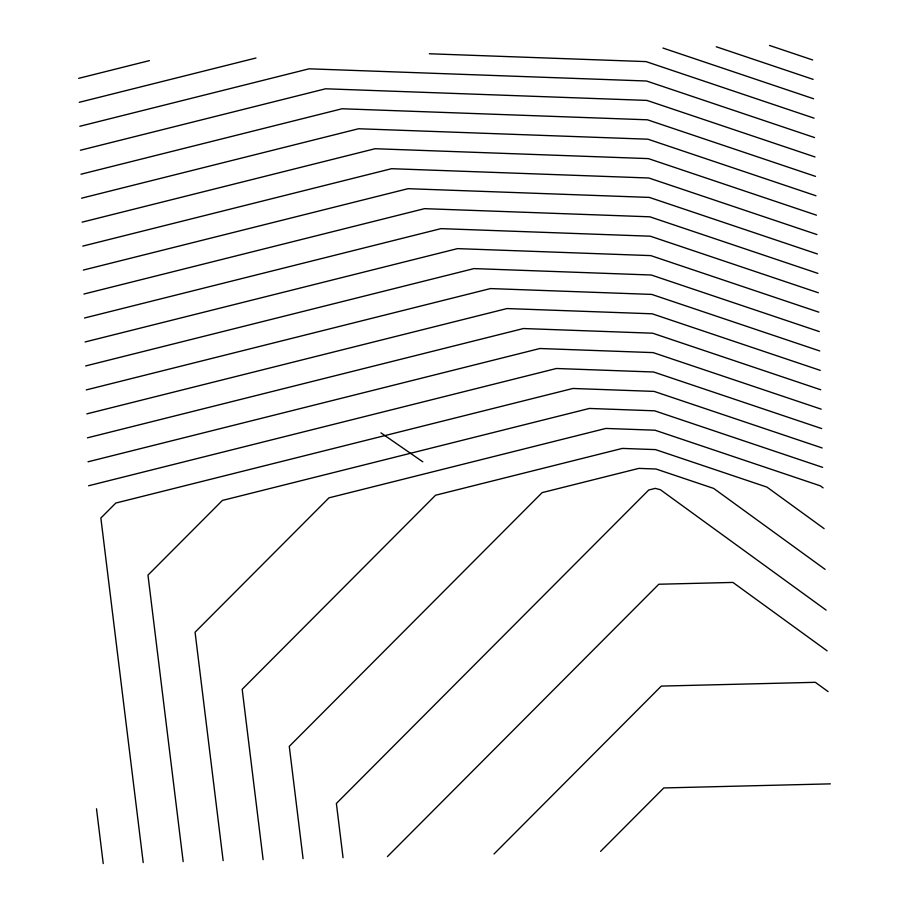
<?xml version="1.0" encoding="UTF-8"?>
<svg xmlns="http://www.w3.org/2000/svg" width="909" height="909" viewBox="0 0 909 909"><rect width="100%" height="100%" fill="white"/><g stroke="black" fill="none" stroke-linecap="round" stroke-linejoin="round"><path stroke-width="1.36" d="M387.416 856.596L658.82 584.237L732.915 582.43L827.11 650.844M493.996 853.994L661.309 686.09L815.35 682.318L828.099 691.59M600.576 851.381L663.797 787.944L830.36 783.865M78.64 78.356L149.406 60.619M79.219 102.319L255.986 58.006M79.81 126.283L309.105 68.811L646.515 81.003L814.555 137.566M80.401 150.246L325.592 88.787L646.981 100.41L815.021 156.962M80.981 174.221L342.079 108.762L647.458 119.806L815.498 176.369M81.571 198.185L358.566 128.748L647.935 139.202L815.975 195.765M82.151 222.148L375.053 148.724L648.412 158.609L816.452 215.172M82.742 246.112L391.54 168.699L648.878 178.005L816.918 234.567M83.333 270.075L408.016 188.686L649.356 197.412L817.396 253.963M83.912 294.039L424.503 208.661L649.833 216.808L817.873 273.37M84.503 318.002L440.99 228.636L650.31 236.204L818.35 292.766M85.082 341.966L457.477 248.623L650.776 255.611L818.827 312.162M85.673 365.929L473.964 268.598L651.253 275.007L819.293 331.569M86.253 389.904L490.451 288.573L651.73 294.414L819.77 350.965M86.844 413.868L506.938 308.56L652.207 313.81L820.248 370.372M87.434 437.831L523.425 328.535L652.673 333.205L820.725 389.768M88.014 461.795L539.901 348.511L653.151 352.612L821.191 409.164M88.605 485.758L556.388 368.497L653.628 372.008L821.668 428.571M429.343 53.767L646.038 61.607L814.078 118.17M769.525 45.45L812.657 59.96M716.235 46.757L813.123 79.367M662.945 48.052L813.6 98.763M822.145 447.967L654.105 391.404L572.875 388.473L115.807 503.052L100.865 518.039L143.202 862.573M822.622 467.362L654.582 410.811L589.362 408.448L222.398 500.439L147.974 575.124L183.163 861.596M380.928 432.843L422.81 461.829M823.122 487.883L820.282 485.815L655.048 430.207L605.849 428.434L328.978 497.837L195.071 632.209L223.137 860.618M824.122 528.629L766.98 487.122L655.525 449.614L622.335 448.41L435.559 495.235L242.18 689.295L263.11 859.641M825.111 569.364L713.69 488.428L656.003 469.01L638.822 468.385L542.139 492.621L289.278 746.38L303.072 858.664M826.111 610.109L660.4 489.735L655.309 488.372L648.731 490.019L336.375 803.454L343.045 857.687M96.502 808.783L103.228 863.55"/></g></svg>
